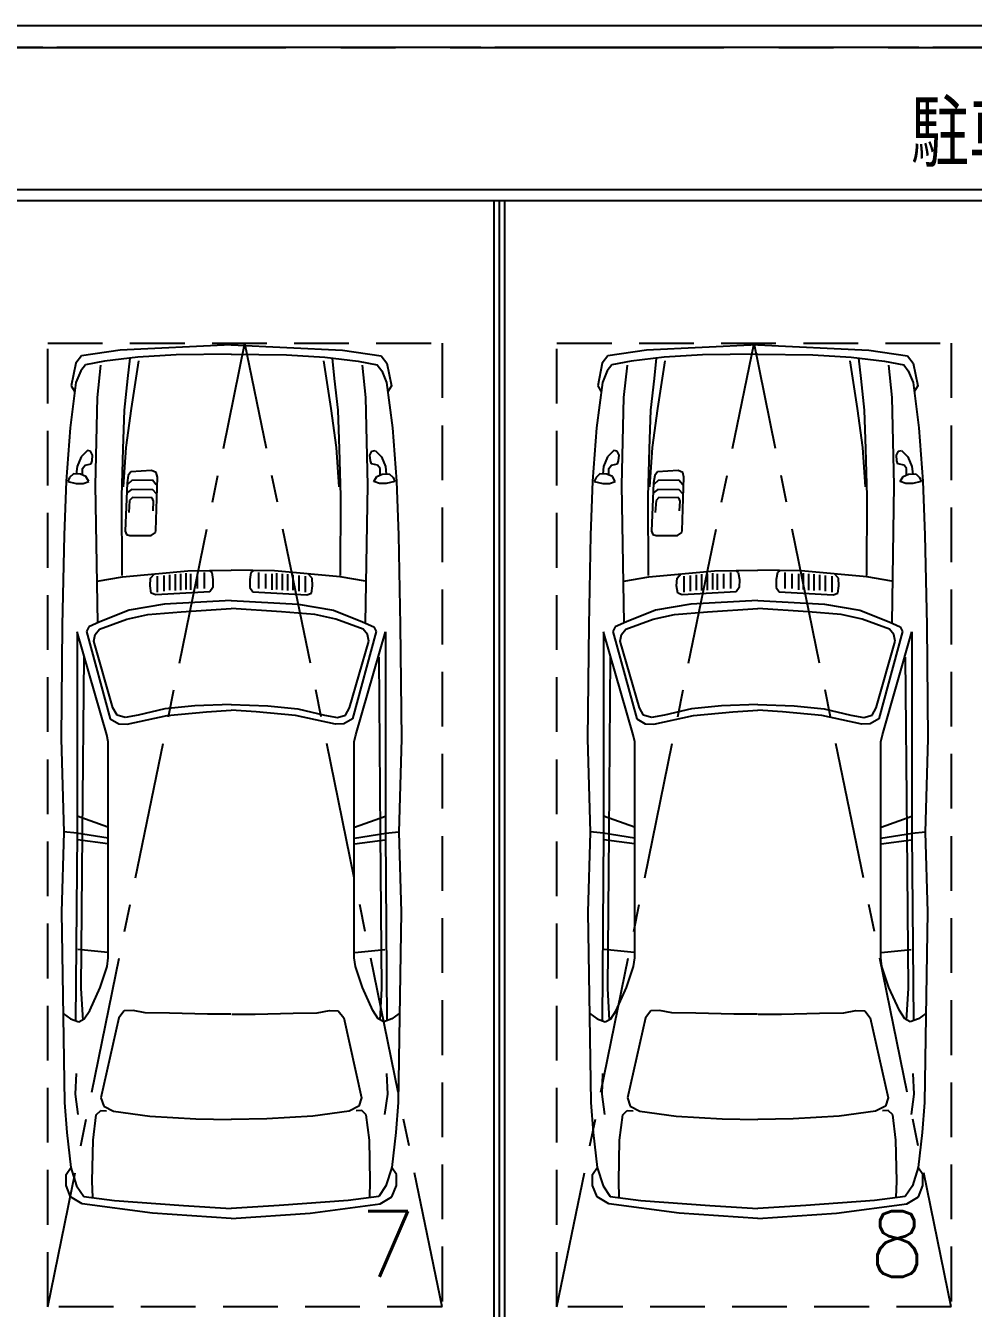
# Model space of a CAD drawing. Header units: millimetres. Extents: x 15495 to 166182, y -39946 to 18307.
# Drawn here: x 46602 to 50929, y -27335 to -21479 of the extents above; entities that cross this region are included whole.
import ezdxf

# ---------------------------------------------------------------- set-up
doc = ezdxf.new("R2010")
doc.units = ezdxf.units.MM
doc.header["$LTSCALE"] = 1000
doc.linetypes.add('CENTER', pattern=[2, 1.25, -0.25, 0.25, -0.25])
doc.linetypes.add('DASHED', pattern=[0.75, 0.5, -0.25])
doc.layers.get('0').update_dxf_attribs({"linetype": 'CONTINUOUS'})
for name, color, linetype in [('1F-A_ELSE-100', 6, 'CONTINUOUS'), ('1F-A_ELSE-50', 6, 'CONTINUOUS'), ('1F-E_GRID-100', 1, 'CENTER'), ('1F-E_GRID-50', 1, 'CENTER'), ('1F-E_TEXT-100', 3, 'CONTINUOUS'), ('1F-H-AREA-50', 1, 'CENTER'), ('1F-H_LINE1-100', 140, 'CONTINUOUS'), ('1F-H_LINE1-50', 140, 'CONTINUOUS'), ('DT_ID', 13, 'CONTINUOUS'), ('E_TEXT', 3, 'CONTINUOUS')]:
    doc.layers.add(name, color=color, linetype=linetype)
doc.styles.add('ROOM', font='romans.shx', dxfattribs={"width": 0.8, "bigfont": 'bigfont.shx'})
doc.styles.get("Standard").update_dxf_attribs({"font": 'txt.shx', "bigfont": 'bigfont.shx'})

# ---------------------------------------------------------------- blocks, each defined once
blk = doc.blocks.new('CAR')
at = {"layer": '1F-H_LINE1-100', "linetype": 'DASHED', "ltscale": 0.5}
for p, q in [((0, -4400), (0, 0)), ((0, 0), (1800, 0)), ((1800, 0), (1800, -4400)), ((1800, -4400), (0, -4400))]:
    blk.add_line(p, q, dxfattribs=at)
at = {"layer": '1F-H_LINE1-100', "linetype": 'CENTER', "ltscale": 0.5}
for p in [(0, -4400), (1800, -4400)]:
    blk.add_line(p, (900, 0), dxfattribs=at)
blk = doc.blocks.new('ROOM')
at = {"layer": 'DT_ID', "flags": 1}
for tag, p in [('室番号', (0, 500)), ('面積', (0, -500)), ('内装制限', (0, -1000)), ('仕上レベル', (0, -1500)), ('スラブレベル', (0, -2000)), ('天井高', (0, -2500)), ('床下地', (0, -3000)), ('床仕上', (0, -3500)), ('巾木高さ', (0, -4000)), ('巾木仕上', (0, -4500)), ('壁下地', (0, -5000)), ('壁仕上', (0, -5500)), ('天井下地', (0, -6000)), ('天井仕上', (0, -6500)), ('見切縁', (0, -7000)), ('備考', (0, -7500))]:
    blk.add_attdef(tag, p, '', height=300, dxfattribs=at)
at = {"layer": 'E_TEXT', "style": 'ROOM', "width": 0.8}
blk.add_attdef('室名', (0, 0), '', height=300, dxfattribs=at)
blk = doc.blocks.new('1F-BLOCK_100')
at = {"layer": '1F-A_ELSE-100'}
blk.add_line((16400, 13100), (25700, 13100), dxfattribs=at)
at = {"layer": '1F-E_GRID-100'}
blk.add_line((34140.32, 13000), (-8809.61, 13000), dxfattribs=at)
at = {"layer": '1F-H_LINE1-100'}
for p, q in [((25700, 12300), (16400, 12300)), ((18725, 6600), (18725, 12300))]:
    blk.add_line(p, q, dxfattribs=at)
at = {"layer": '1F-E_TEXT-100'}
ref = blk.add_blockref('ROOM', (20604.57, 12455.59), dxfattribs=at)
ref.add_attrib('室名', '駐車場', (20604.57, 12455.59), dxfattribs={"height": 300, "style": 'ROOM', "width": 0.8})
at = {"layer": '1F-H_LINE1-100'}
for p in [(16662.5, 11650), (18987.5, 11650)]:
    blk.add_blockref('CAR', p, dxfattribs=at)
at = {"layer": '1F-E_TEXT-100'}
for s, p in [('7', (18087.43, 7387.5)), ('8', (20412.43, 7387.5))]:
    blk.add_text(s, height=300, dxfattribs=at).set_placement(p)
blk = doc.blocks.new('1F-BLOCK_50')
at = {"layer": '1F-A_ELSE-50'}
blk.add_line((16400, 13100), (25700, 13100), dxfattribs=at)
at = {"layer": '1F-E_GRID-50'}
blk.add_line((32453.06, 13000), (-4233.66, 13000), dxfattribs=at)
at = {"layer": '1F-H-AREA-50'}
blk.add_lwpolyline([(500, 13000), (26400, 13000), (26400, 6500), (500, 6500)], close=True, dxfattribs=at)
at = {"layer": '1F-H_LINE1-50'}
for p, q in [((25700, 12350), (16400, 12350)), ((25700, 12300), (16400, 12300)), ((18700, 6600), (18700, 12300)), ((18750, 6600), (18750, 12300))]:
    blk.add_line(p, q, dxfattribs=at)
at = {"layer": '1F-H_LINE1-50', "ltscale": 0.5}
for p, q in [((16992.28, 11618.35), (16816.5, 11591.78)), ((17500.29, 11641.94), (16992.28, 11618.35)), ((17248.73, 11596.76), (17072.95, 11586.54)), ((17500.26, 11599.96), (17248.73, 11596.76)), ((17500.29, 11641.94), (18008.31, 11618.35)), ((17500.33, 11599.96), (17751.86, 11596.76)), ((17751.86, 11596.76), (17927.63, 11586.54)), ((18008.31, 11618.35), (18184.08, 11591.78)), ((19396.2, 11618.35), (19220.43, 11591.78)), ((19904.21, 11641.94), (19396.2, 11618.35)), ((19652.65, 11596.76), (19476.87, 11586.54)), ((19904.18, 11599.96), (19652.65, 11596.76)), ((19904.21, 11641.94), (20412.23, 11618.35)), ((19904.25, 11599.96), (20155.78, 11596.76)), ((20155.78, 11596.76), (20331.56, 11586.54)), ((20412.23, 11618.35), (20588, 11591.78)), ((16789.93, 11559.08), (16769.49, 11454.84)), ((16816.5, 11591.78), (16789.93, 11559.08)), ((16833.81, 11551.8), (16813.37, 11523.18)), ((16921.7, 11568.15), (16833.81, 11551.8)), ((16903.34, 11549.97), (16887.22, 11401.48)), ((17072.95, 11586.54), (16921.7, 11568.15)), ((17028.5, 11489.2), (17038.72, 11581.18)), ((17044.85, 11352.26), (17077.55, 11568.91)), ((17955.74, 11352.26), (17923.04, 11568.91)), ((17927.63, 11586.54), (18078.88, 11568.15)), ((17972.09, 11489.2), (17961.87, 11581.18)), ((18078.88, 11568.15), (18166.77, 11551.8)), ((18097.24, 11549.97), (18113.37, 11401.48)), ((18166.77, 11551.8), (18187.21, 11523.18)), ((18184.08, 11591.78), (18210.65, 11559.08)), ((18210.65, 11559.08), (18231.09, 11454.84)), ((19193.85, 11559.08), (19173.42, 11454.84)), ((19220.43, 11591.78), (19193.85, 11559.08)), ((19237.74, 11551.8), (19217.3, 11523.18)), ((19325.62, 11568.15), (19237.74, 11551.8)), ((19307.26, 11549.97), (19291.14, 11401.48)), ((19476.87, 11586.54), (19325.62, 11568.15)), ((19432.42, 11489.2), (19442.64, 11581.18)), ((19448.77, 11352.26), (19481.47, 11568.91)), ((20359.66, 11352.26), (20326.96, 11568.91)), ((20331.56, 11586.54), (20482.81, 11568.15)), ((20376.01, 11489.2), (20365.79, 11581.18)), ((20482.81, 11568.15), (20570.69, 11551.8)), ((20501.17, 11549.97), (20517.29, 11401.48)), ((20570.69, 11551.8), (20591.13, 11523.18)), ((20588, 11591.78), (20614.57, 11559.08)), ((20614.57, 11559.08), (20635.01, 11454.84)), ((16813.37, 11523.18), (16790.89, 11470.04)), ((17012.15, 11344.08), (17028.5, 11489.2)), ((17988.44, 11344.08), (17972.09, 11489.2)), ((18187.21, 11523.18), (18209.69, 11470.04)), ((19217.3, 11523.18), (19194.81, 11470.04)), ((19416.07, 11344.08), (19432.42, 11489.2)), ((20392.36, 11344.08), (20376.01, 11489.2)), ((20591.13, 11523.18), (20613.62, 11470.04)), ((16790.89, 11470.04), (16764.32, 11263.61)), ((16769.49, 11454.84), (16783.8, 11430.31)), ((18209.69, 11470.04), (18236.27, 11263.61)), ((18231.09, 11454.84), (18216.78, 11430.31)), ((19194.81, 11470.04), (19168.24, 11263.61)), ((19173.42, 11454.84), (19187.72, 11430.31)), ((20613.62, 11470.04), (20640.19, 11263.61)), ((20635.01, 11454.84), (20620.71, 11430.31)), ((16887.22, 11401.48), (16878.36, 11002.06)), ((18113.37, 11401.48), (18122.22, 11002.06)), ((19291.14, 11401.48), (19282.29, 11002.06)), ((20517.29, 11401.48), (20526.14, 11002.06)), ((17006.01, 11168.31), (17012.15, 11344.08)), ((17020.32, 11174.44), (17044.85, 11352.26)), ((17980.27, 11174.44), (17955.74, 11352.26)), ((17994.57, 11168.31), (17988.44, 11344.08)), ((19409.93, 11168.31), (19416.07, 11344.08)), ((19424.24, 11174.44), (19448.77, 11352.26)), ((20384.19, 11174.44), (20359.66, 11352.26)), ((20398.49, 11168.31), (20392.36, 11344.08)), ((16764.32, 11263.61), (16745.93, 11020.38)), ((18236.27, 11263.61), (18254.66, 11020.38)), ((19168.24, 11263.61), (19149.85, 11020.38)), ((20640.19, 11263.61), (20658.58, 11020.38)), ((16814.91, 11130.49), (16796.51, 11087.57)), ((16843.52, 11160.13), (16814.91, 11130.49)), ((16857.83, 11157.06), (16843.52, 11160.13)), ((16867.03, 11138.67), (16857.83, 11157.06)), ((16864.98, 11113.12), (16867.03, 11138.67)), ((16999.88, 10951.65), (17006.01, 11168.31)), ((17008.06, 10994.57), (17020.32, 11174.44)), ((17992.53, 10994.57), (17980.27, 11174.44)), ((18000.7, 10951.65), (17994.57, 11168.31)), ((18133.56, 11138.67), (18142.76, 11157.06)), ((18135.6, 11113.12), (18133.56, 11138.67)), ((18142.76, 11157.06), (18157.06, 11160.13)), ((18157.06, 11160.13), (18185.68, 11130.49)), ((18185.68, 11130.49), (18204.07, 11087.57)), ((19218.83, 11130.49), (19200.43, 11087.57)), ((19247.44, 11160.13), (19218.83, 11130.49)), ((19261.75, 11157.06), (19247.44, 11160.13)), ((19270.95, 11138.67), (19261.75, 11157.06)), ((19268.9, 11113.12), (19270.95, 11138.67)), ((19403.8, 10951.65), (19409.93, 11168.31)), ((19411.98, 10994.57), (19424.24, 11174.44)), ((20396.45, 10994.57), (20384.19, 11174.44)), ((20404.63, 10951.65), (20398.49, 11168.31)), ((20537.48, 11138.67), (20546.68, 11157.06)), ((20539.52, 11113.12), (20537.48, 11138.67)), ((20546.68, 11157.06), (20560.99, 11160.13)), ((20560.99, 11160.13), (20589.6, 11130.49)), ((20589.6, 11130.49), (20607.99, 11087.57)), ((16796.51, 11087.57), (16792.42, 11052.82)), ((16821.04, 11078.37), (16832.28, 11092.68)), ((16821.04, 11050.78), (16821.04, 11078.37)), ((16832.28, 11092.68), (16859.87, 11098.81)), ((16859.87, 11098.81), (16864.98, 11113.12)), ((18140.71, 11098.81), (18135.6, 11113.12)), ((18168.31, 11092.68), (18140.71, 11098.81)), ((18179.55, 11078.37), (18168.31, 11092.68)), ((18179.55, 11050.78), (18179.55, 11078.37)), ((18204.07, 11087.57), (18208.16, 11052.82)), ((19200.43, 11087.57), (19196.35, 11052.82)), ((19224.96, 11078.37), (19236.2, 11092.68)), ((19224.96, 11050.78), (19224.96, 11078.37)), ((19236.2, 11092.68), (19263.8, 11098.81)), ((19263.8, 11098.81), (19268.9, 11113.12)), ((20544.63, 11098.81), (20539.52, 11113.12)), ((20572.23, 11092.68), (20544.63, 11098.81)), ((20583.47, 11078.37), (20572.23, 11092.68)), ((20583.47, 11050.78), (20583.47, 11078.37)), ((20607.99, 11087.57), (20612.08, 11052.82)), ((16745.93, 11020.38), (16736.73, 10773.07)), ((16761.77, 11037.49), (16753.59, 11018.08)), ((16753.59, 11018.08), (16792.42, 11009.9)), ((16779.14, 11053.85), (16761.77, 11037.49)), ((16811.84, 11051.8), (16779.14, 11053.85)), ((16836.37, 11041.58), (16811.84, 11051.8)), ((16824.11, 11009.9), (16849.65, 11018.08)), ((16849.65, 11018.08), (16836.37, 11041.58)), ((17024.92, 11011.95), (17015.72, 10792.23)), ((17030.03, 11046.69), (17024.92, 11011.95)), ((17045.36, 11023.19), (17027.99, 11005.81)), ((17042.29, 11062.02), (17030.03, 11046.69)), ((17136.31, 11068.15), (17042.29, 11062.02)), ((17140.4, 11024.21), (17045.36, 11023.19)), ((17157.77, 11059.98), (17136.31, 11068.15)), ((17157.77, 11002.75), (17140.4, 11024.21)), ((17155.73, 10795.29), (17162.88, 11038.52)), ((17162.88, 11038.52), (17157.77, 11059.98)), ((18150.93, 11018.08), (18164.22, 11041.58)), ((18176.48, 11009.9), (18150.93, 11018.08)), ((18164.22, 11041.58), (18188.74, 11051.8)), ((18188.74, 11051.8), (18221.45, 11053.85)), ((18247, 11018.08), (18208.16, 11009.9)), ((18221.45, 11053.85), (18238.82, 11037.49)), ((18238.82, 11037.49), (18247, 11018.08)), ((18254.66, 11020.38), (18263.86, 10773.07)), ((19149.85, 11020.38), (19140.65, 10773.07)), ((19165.69, 11037.49), (19157.51, 11018.08)), ((19157.51, 11018.08), (19196.35, 11009.9)), ((19183.06, 11053.85), (19165.69, 11037.49)), ((19215.76, 11051.8), (19183.06, 11053.85)), ((19240.29, 11041.58), (19215.76, 11051.8)), ((19228.03, 11009.9), (19253.58, 11018.08)), ((19253.58, 11018.08), (19240.29, 11041.58)), ((19428.84, 11011.95), (19419.64, 10792.23)), ((19433.95, 11046.69), (19428.84, 11011.95)), ((19449.28, 11023.19), (19431.91, 11005.81)), ((19446.21, 11062.02), (19433.95, 11046.69)), ((19540.23, 11068.15), (19446.21, 11062.02)), ((19544.32, 11024.21), (19449.28, 11023.19)), ((19561.7, 11059.98), (19540.23, 11068.15)), ((19561.7, 11002.75), (19544.32, 11024.21)), ((19559.65, 10795.29), (19566.81, 11038.52)), ((19566.81, 11038.52), (19561.7, 11059.98)), ((20554.85, 11018.08), (20568.14, 11041.58)), ((20580.4, 11009.9), (20554.85, 11018.08)), ((20568.14, 11041.58), (20592.67, 11051.8)), ((20592.67, 11051.8), (20625.37, 11053.85)), ((20650.92, 11018.08), (20612.08, 11009.9)), ((20625.37, 11053.85), (20642.74, 11037.49)), ((20642.74, 11037.49), (20650.92, 11018.08)), ((20658.58, 11020.38), (20667.78, 10773.07)), ((16792.42, 11009.9), (16824.11, 11009.9)), ((16878.36, 11002.06), (16888.71, 10373.37)), ((17044.34, 10982.31), (17025.94, 10969.02)), ((17141.42, 10981.29), (17044.34, 10982.31)), ((17158.8, 10961.87), (17141.42, 10981.29)), ((18122.22, 11002.06), (18111.87, 10373.37)), ((18208.16, 11009.9), (18176.48, 11009.9)), ((19196.35, 11009.9), (19228.03, 11009.9)), ((19282.29, 11002.06), (19292.63, 10373.37)), ((19448.26, 10982.31), (19429.86, 10969.02)), ((19545.34, 10981.29), (19448.26, 10982.31)), ((19562.72, 10961.87), (19545.34, 10981.29)), ((20526.14, 11002.06), (20515.8, 10373.37)), ((20612.08, 11009.9), (20580.4, 11009.9)), ((17001.93, 10589.88), (16999.88, 10951.65)), ((17036.16, 10932.23), (17032.07, 10877.05)), ((17048.42, 10945.52), (17036.16, 10932.23)), ((17139.38, 10944.5), (17048.42, 10945.52)), ((17145.51, 10929.17), (17139.38, 10944.5)), ((17143.47, 10884.2), (17145.51, 10929.17)), ((17998.66, 10589.88), (18000.7, 10951.65)), ((19405.85, 10589.88), (19403.8, 10951.65)), ((19440.08, 10932.23), (19436, 10877.05)), ((19452.35, 10945.52), (19440.08, 10932.23)), ((19543.3, 10944.5), (19452.35, 10945.52)), ((19549.43, 10929.17), (19543.3, 10944.5)), ((19547.39, 10884.2), (19549.43, 10929.17)), ((20402.58, 10589.88), (20404.63, 10951.65)), ((17015.72, 10792.23), (17021.85, 10776.9)), ((17021.85, 10776.9), (17037.18, 10772.81)), ((17134.27, 10772.81), (17153.69, 10785.07)), ((17153.69, 10785.07), (17155.73, 10795.29)), ((19419.64, 10792.23), (19425.78, 10776.9)), ((19425.78, 10776.9), (19441.1, 10772.81)), ((19538.19, 10772.81), (19557.61, 10785.07)), ((19557.61, 10785.07), (19559.65, 10795.29)), ((16736.73, 10773.07), (16728.55, 10362.24)), ((17037.18, 10772.81), (17134.27, 10772.81)), ((18263.86, 10773.07), (18272.03, 10362.24)), ((19140.65, 10773.07), (19132.47, 10362.24)), ((19441.1, 10772.81), (19538.19, 10772.81)), ((20667.78, 10773.07), (20675.96, 10362.24)), ((17002.76, 10583.05), (17302.59, 10610.42)), ((17302.59, 10610.42), (17500.13, 10613.89)), ((17375.96, 10603.16), (17375.96, 10529.58)), ((17398.96, 10612.87), (17410.71, 10603.67)), ((17410.71, 10603.67), (17416.33, 10570.46)), ((17698, 10610.42), (17500.46, 10613.89)), ((17589.88, 10603.67), (17584.26, 10570.46)), ((17601.63, 10612.87), (17589.88, 10603.67)), ((17624.62, 10603.16), (17624.62, 10529.58)), ((17997.83, 10583.05), (17698, 10610.42)), ((19406.68, 10583.05), (19706.51, 10610.42)), ((19706.51, 10610.42), (19904.05, 10613.89)), ((19779.88, 10603.16), (19779.88, 10529.58)), ((19802.88, 10612.87), (19814.63, 10603.67)), ((19814.63, 10603.67), (19820.25, 10570.46)), ((20101.92, 10610.42), (19904.38, 10613.89)), ((19993.8, 10603.67), (19988.18, 10570.46)), ((20005.55, 10612.87), (19993.8, 10603.67)), ((20028.55, 10603.16), (20028.55, 10529.58)), ((20401.75, 10583.05), (20101.92, 10610.42)), ((16888.18, 10563.4), (17002.76, 10583.05)), ((17129.67, 10541.85), (17131.71, 10577.61)), ((17131.71, 10577.61), (17151.13, 10598.05)), ((17162.37, 10585.79), (17162.37, 10513.23)), ((17192.01, 10588.86), (17192.01, 10518.34)), ((17218.58, 10591.92), (17218.58, 10522.43)), ((17244.13, 10594.99), (17244.13, 10520.39)), ((17268.66, 10597.03), (17268.66, 10522.43)), ((17293.18, 10600.1), (17293.18, 10525.5)), ((17314.64, 10597.03), (17314.64, 10523.45)), ((17344.28, 10597.03), (17344.28, 10529.58)), ((17416.33, 10570.46), (17415.82, 10535.2)), ((17584.26, 10570.46), (17584.77, 10535.2)), ((17656.3, 10597.03), (17656.3, 10529.58)), ((17685.94, 10597.03), (17685.94, 10523.45)), ((17707.4, 10600.1), (17707.4, 10525.5)), ((17731.93, 10597.03), (17731.93, 10522.43)), ((17756.46, 10594.99), (17756.46, 10520.39)), ((17782.01, 10591.92), (17782.01, 10522.43)), ((17808.58, 10588.86), (17808.58, 10518.34)), ((17838.21, 10585.79), (17838.21, 10513.23)), ((17868.87, 10577.61), (17849.45, 10598.05)), ((17870.92, 10541.85), (17868.87, 10577.61)), ((18112.4, 10563.4), (17997.83, 10583.05)), ((19292.11, 10563.4), (19406.68, 10583.05)), ((19533.59, 10541.85), (19535.64, 10577.61)), ((19535.64, 10577.61), (19555.05, 10598.05)), ((19566.29, 10585.79), (19566.29, 10513.23)), ((19595.93, 10588.86), (19595.93, 10518.34)), ((19622.5, 10591.92), (19622.5, 10522.43)), ((19648.05, 10594.99), (19648.05, 10520.39)), ((19672.58, 10597.03), (19672.58, 10522.43)), ((19697.1, 10600.1), (19697.1, 10525.5)), ((19718.57, 10597.03), (19718.57, 10523.45)), ((19748.2, 10597.03), (19748.2, 10529.58)), ((19820.25, 10570.46), (19819.74, 10535.2)), ((19988.18, 10570.46), (19988.69, 10535.2)), ((20060.23, 10597.03), (20060.23, 10529.58)), ((20089.86, 10597.03), (20089.86, 10523.45)), ((20111.32, 10600.1), (20111.32, 10525.5)), ((20135.85, 10597.03), (20135.85, 10522.43)), ((20160.38, 10594.99), (20160.38, 10520.39)), ((20185.93, 10591.92), (20185.93, 10522.43)), ((20212.5, 10588.86), (20212.5, 10518.34)), ((20242.13, 10585.79), (20242.13, 10513.23)), ((20272.79, 10577.61), (20253.38, 10598.05)), ((20274.84, 10541.85), (20272.79, 10577.61)), ((20516.32, 10563.4), (20401.75, 10583.05)), ((17134.78, 10508.12), (17129.67, 10541.85)), ((17155.22, 10500.97), (17134.78, 10508.12)), ((17402.53, 10515.28), (17155.22, 10500.97)), ((17415.82, 10535.2), (17402.53, 10515.28)), ((17584.77, 10535.2), (17598.05, 10515.28)), ((17598.05, 10515.28), (17845.37, 10500.97)), ((17845.37, 10500.97), (17865.81, 10508.12)), ((17865.81, 10508.12), (17870.92, 10541.85)), ((19538.7, 10508.12), (19533.59, 10541.85)), ((19559.14, 10500.97), (19538.7, 10508.12)), ((19806.45, 10515.28), (19559.14, 10500.97)), ((19819.74, 10535.2), (19806.45, 10515.28)), ((19988.69, 10535.2), (20001.97, 10515.28)), ((20001.97, 10515.28), (20249.29, 10500.97)), ((20249.29, 10500.97), (20269.73, 10508.12)), ((20269.73, 10508.12), (20274.84, 10541.85)), ((17033.35, 10431.22), (16900.5, 10378.08)), ((17194.82, 10457.79), (17033.35, 10431.22)), ((17500.26, 10475.04), (17194.82, 10457.79)), ((17270.7, 10424.07), (17500.29, 10439)), ((17729.89, 10424.07), (17500.29, 10439)), ((17500.33, 10475.04), (17805.77, 10457.79)), ((17805.77, 10457.79), (17967.24, 10431.22)), ((17967.24, 10431.22), (18100.09, 10378.08)), ((19437.27, 10431.22), (19304.42, 10378.08)), ((19598.74, 10457.79), (19437.27, 10431.22)), ((19904.18, 10475.04), (19598.74, 10457.79)), ((19674.62, 10424.07), (19904.21, 10439)), ((20133.81, 10424.07), (19904.22, 10439)), ((19904.25, 10475.04), (20209.69, 10457.79)), ((20209.69, 10457.79), (20371.16, 10431.22)), ((20371.16, 10431.22), (20504.01, 10378.08)), ((16900.5, 10378.08), (16849.4, 10355.6)), ((16898.71, 10344.35), (17023.39, 10389.32)), ((17023.39, 10389.32), (17119.45, 10411.8)), ((17119.45, 10411.8), (17270.7, 10424.07)), ((17881.14, 10411.8), (17729.89, 10424.07)), ((17977.2, 10389.32), (17881.14, 10411.8)), ((18101.88, 10344.35), (17977.2, 10389.32)), ((18100.09, 10378.08), (18151.19, 10355.6)), ((19304.42, 10378.08), (19253.32, 10355.6)), ((19302.63, 10344.35), (19427.31, 10389.32)), ((19427.31, 10389.32), (19523.37, 10411.8)), ((19523.37, 10411.8), (19674.62, 10424.07)), ((20285.06, 10411.8), (20133.81, 10424.07)), ((20381.12, 10389.32), (20285.06, 10411.8)), ((20505.8, 10344.35), (20381.12, 10389.32)), ((20504.01, 10378.08), (20555.11, 10355.6)), ((16728.55, 10362.24), (16723.44, 9843.09)), ((16931.35, 9862.25), (16796.45, 10332.35)), ((16796.45, 10332.35), (16796.45, 9412.59)), ((16849.4, 10355.6), (16839.18, 10333.11)), ((16839.18, 10333.11), (16947.51, 9934.55)), ((16872.14, 10289.17), (16878.27, 10319.83)), ((16878.27, 10319.83), (16898.71, 10344.35)), ((18161.41, 10333.11), (18053.08, 9934.55)), ((18069.24, 9862.25), (18204.14, 10332.35)), ((18122.32, 10319.83), (18101.88, 10344.35)), ((18128.45, 10289.17), (18122.32, 10319.83)), ((18151.19, 10355.6), (18161.41, 10333.11)), ((18204.14, 10332.35), (18204.14, 9412.59)), ((18272.03, 10362.24), (18277.14, 9843.09)), ((19132.47, 10362.24), (19127.36, 9843.09)), ((19335.27, 9862.25), (19200.37, 10332.35)), ((19200.37, 10332.35), (19200.37, 9412.59)), ((19253.32, 10355.6), (19243.1, 10333.11)), ((19243.1, 10333.11), (19351.43, 9934.55)), ((19276.06, 10289.17), (19282.19, 10319.83)), ((19282.19, 10319.83), (19302.63, 10344.35)), ((20565.33, 10333.11), (20457, 9934.55)), ((20473.16, 9862.25), (20608.06, 10332.35)), ((20526.24, 10319.83), (20505.8, 10344.35)), ((20532.37, 10289.17), (20526.24, 10319.83)), ((20555.11, 10355.6), (20565.33, 10333.11)), ((20608.06, 10332.35), (20608.06, 9412.59)), ((20675.96, 10362.24), (20681.07, 9843.09)), ((16960.03, 9984.62), (16872.14, 10289.17)), ((18040.56, 9984.62), (18128.45, 10289.17)), ((19363.95, 9984.62), (19276.06, 10289.17)), ((20444.48, 9984.62), (20532.37, 10289.17)), ((16827.11, 10216.87), (16819.95, 9413.61)), ((18173.48, 10216.87), (18180.63, 9413.61)), ((19231.03, 10216.87), (19223.88, 9413.61)), ((20577.4, 10216.87), (20584.55, 9413.61)), ((16978.42, 9951.92), (16960.03, 9984.62)), ((17197.12, 9980.54), (17074.48, 9951.92)), ((17334.06, 9994.84), (17197.12, 9980.54)), ((17207.08, 9950.9), (17386.95, 9967.25)), ((17500.29, 10000.41), (17334.06, 9994.84)), ((17386.95, 9967.25), (17500.13, 9973.89)), ((17500.29, 10000.41), (17666.52, 9994.84)), ((17613.64, 9967.25), (17500.46, 9973.89)), ((17793.5, 9950.9), (17613.64, 9967.25)), ((17666.52, 9994.84), (17803.47, 9980.54)), ((17803.47, 9980.54), (17926.1, 9951.92)), ((18022.17, 9951.92), (18040.56, 9984.62)), ((19382.34, 9951.92), (19363.95, 9984.62)), ((19601.04, 9980.54), (19478.41, 9951.92)), ((19737.98, 9994.84), (19601.04, 9980.54)), ((19611, 9950.9), (19790.87, 9967.25)), ((19904.21, 10000.41), (19737.98, 9994.84)), ((19790.87, 9967.25), (19904.05, 9973.89)), ((19904.21, 10000.41), (20070.45, 9994.84)), ((20017.56, 9967.25), (19904.38, 9973.89)), ((20197.42, 9950.9), (20017.56, 9967.25)), ((20070.45, 9994.84), (20207.39, 9980.54)), ((20207.39, 9980.54), (20330.02, 9951.92)), ((20426.09, 9951.92), (20444.48, 9984.62)), ((16947.51, 9934.55), (16986.34, 9912.07)), ((17015.21, 9941.7), (16978.42, 9951.92)), ((16986.34, 9912.07), (17025.18, 9910.02)), ((17074.48, 9951.92), (17015.21, 9941.7)), ((17025.18, 9910.02), (17207.08, 9950.9)), ((17975.41, 9910.02), (17793.5, 9950.9)), ((17926.1, 9951.92), (17985.38, 9941.7)), ((18014.25, 9912.07), (17975.41, 9910.02)), ((17985.38, 9941.7), (18022.17, 9951.92)), ((18053.08, 9934.55), (18014.25, 9912.07)), ((19351.43, 9934.55), (19390.26, 9912.07)), ((19419.13, 9941.7), (19382.34, 9951.92)), ((19390.26, 9912.07), (19429.1, 9910.02)), ((19478.41, 9951.92), (19419.13, 9941.7)), ((19429.1, 9910.02), (19611, 9950.9)), ((20379.33, 9910.02), (20197.42, 9950.9)), ((20330.02, 9951.92), (20389.3, 9941.7)), ((20418.17, 9912.07), (20379.33, 9910.02)), ((20389.3, 9941.7), (20426.09, 9951.92)), ((20457, 9934.55), (20418.17, 9912.07)), ((16723.44, 9843.09), (16735.71, 9417.95)), ((16938.5, 9829.54), (16931.35, 9862.25)), ((18062.09, 9829.54), (18069.24, 9862.25)), ((18277.14, 9843.09), (18264.88, 9417.95)), ((19127.36, 9843.09), (19139.63, 9417.95)), ((19342.42, 9829.54), (19335.27, 9862.25)), ((20466.01, 9829.54), (20473.16, 9862.25)), ((20681.07, 9843.09), (20668.8, 9417.95)), ((16938.5, 8844.38), (16938.5, 9829.54)), ((18062.09, 8844.38), (18062.09, 9829.54)), ((19342.42, 8844.38), (19342.42, 9829.54)), ((20466.01, 8844.38), (20466.01, 9829.54)), ((16936.97, 9440.18), (16795.94, 9491.28)), ((18063.62, 9440.18), (18204.65, 9491.28)), ((19340.89, 9440.18), (19199.86, 9491.28)), ((20467.54, 9440.18), (20608.57, 9491.28)), ((16735.71, 9417.95), (16724.46, 9052.09)), ((16795.94, 9412.59), (16734.62, 9418.72)), ((16796.45, 9412.59), (16789.3, 8556.19)), ((16937.99, 9390.1), (16793.89, 9412.59)), ((16936.97, 9363.53), (16797.98, 9382.95)), ((16819.95, 9413.61), (16813.82, 8704.37)), ((18062.6, 9390.1), (18206.69, 9412.59)), ((18063.62, 9363.53), (18202.6, 9382.95)), ((18180.63, 9413.61), (18186.76, 8704.37)), ((18204.14, 9412.59), (18211.29, 8556.19)), ((18204.65, 9412.59), (18265.97, 9418.72)), ((18264.88, 9417.95), (18276.12, 9052.09)), ((19139.63, 9417.95), (19128.39, 9052.09)), ((19199.86, 9412.59), (19138.54, 9418.72)), ((19200.37, 9412.59), (19193.22, 8556.19)), ((19341.91, 9390.1), (19197.81, 9412.59)), ((19340.89, 9363.53), (19201.9, 9382.95)), ((19223.88, 9413.61), (19217.74, 8704.37)), ((20466.52, 9390.1), (20610.61, 9412.59)), ((20467.54, 9363.53), (20606.53, 9382.95)), ((20584.55, 9413.61), (20590.69, 8704.37)), ((20608.06, 9412.59), (20615.21, 8556.19)), ((20608.57, 9412.59), (20669.89, 9418.72)), ((20668.8, 9417.95), (20680.04, 9052.09)), ((16724.46, 9052.09), (16732.64, 8575.86)), ((18276.12, 9052.09), (18267.95, 8575.86)), ((19128.39, 9052.09), (19136.56, 8575.86)), ((20680.04, 9052.09), (20671.87, 8575.86)), ((16936.46, 8867.88), (16799.51, 8881.17)), ((16933.39, 8803.5), (16938.5, 8844.38)), ((18067.2, 8803.5), (18062.09, 8844.38)), ((18064.13, 8867.88), (18201.07, 8881.17)), ((19340.38, 8867.88), (19203.44, 8881.17)), ((19337.31, 8803.5), (19342.42, 8844.38)), ((20471.12, 8803.5), (20466.01, 8844.38)), ((20468.05, 8867.88), (20604.99, 8881.17)), ((16901.71, 8708.46), (16933.39, 8803.5)), ((18098.88, 8708.46), (18067.2, 8803.5)), ((19305.63, 8708.46), (19337.31, 8803.5)), ((20502.8, 8708.46), (20471.12, 8803.5)), ((16813.82, 8704.37), (16822, 8559.25)), ((16853.68, 8603.2), (16901.71, 8708.46)), ((18146.91, 8603.2), (18098.88, 8708.46)), ((18186.76, 8704.37), (18178.59, 8559.25)), ((19217.74, 8704.37), (19225.92, 8559.25)), ((19257.6, 8603.2), (19305.63, 8708.46)), ((20550.83, 8603.2), (20502.8, 8708.46)), ((20590.69, 8704.37), (20582.51, 8559.25)), ((16732.64, 8575.86), (16738.77, 8183.43)), ((16733.09, 8589.91), (16766.81, 8565.38)), ((16766.81, 8565.38), (16803.6, 8552.1)), ((16803.6, 8552.1), (16829.15, 8565.38)), ((16829.15, 8565.38), (16853.68, 8603.2)), ((16987.04, 8570.49), (16905.29, 8204.63)), ((17011.57, 8601.15), (16987.04, 8570.49)), ((17052.45, 8603.2), (17011.57, 8601.15)), ((17107.63, 8592.98), (17052.45, 8603.2)), ((17218.01, 8590.93), (17107.63, 8592.98)), ((17391.74, 8586.85), (17218.01, 8590.93)), ((17498.54, 8586.08), (17391.74, 8586.85)), ((17502.04, 8586.08), (17608.85, 8586.85)), ((17608.85, 8586.85), (17782.58, 8590.93)), ((17782.58, 8590.93), (17892.95, 8592.98)), ((17892.95, 8592.98), (17948.14, 8603.2)), ((17948.14, 8603.2), (17989.02, 8601.15)), ((17989.02, 8601.15), (18013.54, 8570.49)), ((18013.54, 8570.49), (18095.3, 8204.63)), ((18171.44, 8565.38), (18146.91, 8603.2)), ((18196.98, 8552.1), (18171.44, 8565.38)), ((18233.77, 8565.38), (18196.98, 8552.1)), ((18267.5, 8589.91), (18233.77, 8565.38)), ((18267.95, 8575.86), (18261.81, 8183.43)), ((19136.56, 8575.86), (19142.69, 8183.43)), ((19137.01, 8589.91), (19170.73, 8565.38)), ((19170.73, 8565.38), (19207.52, 8552.1)), ((19207.52, 8552.1), (19233.07, 8565.38)), ((19233.07, 8565.38), (19257.6, 8603.2)), ((19390.97, 8570.49), (19309.21, 8204.63)), ((19415.49, 8601.15), (19390.97, 8570.49)), ((19456.37, 8603.2), (19415.49, 8601.15)), ((19511.56, 8592.98), (19456.37, 8603.2)), ((19621.93, 8590.93), (19511.56, 8592.98)), ((19795.66, 8586.85), (19621.93, 8590.93)), ((19902.46, 8586.08), (19795.66, 8586.85)), ((19905.96, 8586.08), (20012.77, 8586.85)), ((20012.77, 8586.85), (20186.5, 8590.93)), ((20186.5, 8590.93), (20296.87, 8592.98)), ((20296.87, 8592.98), (20352.06, 8603.2)), ((20352.06, 8603.2), (20392.94, 8601.15)), ((20392.94, 8601.15), (20417.46, 8570.49)), ((20417.46, 8570.49), (20499.22, 8204.63)), ((20575.36, 8565.38), (20550.83, 8603.2)), ((20600.91, 8552.1), (20575.36, 8565.38)), ((20637.7, 8565.38), (20600.91, 8552.1)), ((20671.42, 8589.91), (20637.7, 8565.38)), ((20671.87, 8575.86), (20665.74, 8183.43)), ((16791.85, 8315), (16787.76, 8220.99)), ((18208.74, 8315), (18212.82, 8220.99)), ((19195.77, 8315), (19191.68, 8220.99)), ((20612.66, 8315), (20616.75, 8220.99)), ((16787.76, 8220.99), (16800.03, 8129.01)), ((16905.29, 8204.63), (16917.55, 8165.8)), ((18095.3, 8204.63), (18083.04, 8165.8)), ((18212.82, 8220.99), (18200.56, 8129.01)), ((19191.68, 8220.99), (19203.95, 8129.01)), ((19309.21, 8204.63), (19321.47, 8165.8)), ((20499.22, 8204.63), (20486.96, 8165.8)), ((20616.75, 8220.99), (20604.48, 8129.01)), ((16738.77, 8183.43), (16748.99, 8046.49)), ((16883.83, 8126.96), (16904.26, 8147.4)), ((16904.26, 8147.4), (16930.84, 8145.36)), ((16917.55, 8165.8), (16962.52, 8143.32)), ((16962.52, 8143.32), (17128.07, 8120.83)), ((18038.07, 8143.32), (17872.51, 8120.83)), ((18083.04, 8165.8), (18038.07, 8143.32)), ((18096.32, 8147.4), (18069.75, 8145.36)), ((18116.76, 8126.96), (18096.32, 8147.4)), ((18261.81, 8183.43), (18251.59, 8046.49)), ((19142.69, 8183.43), (19152.91, 8046.49)), ((19287.75, 8126.96), (19308.19, 8147.4)), ((19308.19, 8147.4), (19334.76, 8145.36)), ((19321.47, 8165.8), (19366.44, 8143.32)), ((19366.44, 8143.32), (19531.99, 8120.83)), ((20441.99, 8143.32), (20276.43, 8120.83)), ((20486.96, 8165.8), (20441.99, 8143.32)), ((20500.24, 8147.4), (20473.67, 8145.36)), ((20520.68, 8126.96), (20500.24, 8147.4)), ((20665.74, 8183.43), (20655.52, 8046.49)), ((16869.52, 8010.46), (16883.83, 8126.96)), ((17128.07, 8120.83), (17338.6, 8108.57)), ((17338.6, 8108.57), (17500.29, 8104.96)), ((17661.99, 8108.57), (17500.29, 8104.96)), ((17872.51, 8120.83), (17661.99, 8108.57)), ((18131.07, 8010.46), (18116.76, 8126.96)), ((19273.44, 8010.46), (19287.75, 8126.96)), ((19531.99, 8120.83), (19742.52, 8108.57)), ((19742.52, 8108.57), (19904.21, 8104.96)), ((20065.91, 8108.57), (19904.21, 8104.96)), ((20276.43, 8120.83), (20065.91, 8108.57)), ((20534.99, 8010.46), (20520.68, 8126.96)), ((16748.99, 8046.49), (16767.39, 7887.06)), ((18251.59, 8046.49), (18233.2, 7887.06)), ((19152.91, 8046.49), (19171.31, 7887.06)), ((20655.52, 8046.49), (20637.12, 7887.06)), ((16865.43, 7824.47), (16869.52, 8010.46)), ((18135.16, 7824.47), (18131.07, 8010.46)), ((19269.35, 7824.47), (19273.44, 8010.46)), ((20539.08, 7824.47), (20534.99, 8010.46)), ((16746.37, 7855.13), (16768.86, 7887.83)), ((16746.37, 7804.03), (16746.37, 7855.13)), ((16767.39, 7887.06), (16793.96, 7803.26)), ((18233.2, 7887.06), (18206.63, 7803.26)), ((18254.21, 7855.13), (18231.73, 7887.83)), ((18254.21, 7804.03), (18254.21, 7855.13)), ((19150.29, 7855.13), (19172.78, 7887.83)), ((19150.29, 7804.03), (19150.29, 7855.13)), ((19171.31, 7887.06), (19197.88, 7803.26)), ((20637.12, 7887.06), (20610.55, 7803.26)), ((20658.13, 7855.13), (20635.65, 7887.83)), ((20658.13, 7804.03), (20658.13, 7855.13)), ((16766.81, 7752.93), (16746.37, 7804.03)), ((16793.96, 7803.26), (16826.66, 7754.21)), ((16867.47, 7748.84), (16865.43, 7824.47)), ((18133.11, 7748.84), (18135.16, 7824.47)), ((18206.63, 7803.26), (18173.93, 7754.21)), ((18233.77, 7752.93), (18254.21, 7804.03)), ((19170.73, 7752.93), (19150.29, 7804.03)), ((19197.88, 7803.26), (19230.58, 7754.21)), ((19271.4, 7748.84), (19269.35, 7824.47)), ((20537.03, 7748.84), (20539.08, 7824.47)), ((20610.55, 7803.26), (20577.85, 7754.21)), ((20637.7, 7752.93), (20658.13, 7804.03)), ((16819.95, 7720.23), (16766.81, 7752.93)), ((16826.66, 7754.21), (16966.67, 7735.81)), ((16966.67, 7735.81), (17281.43, 7713.33)), ((18033.92, 7735.81), (17719.16, 7713.33)), ((18173.93, 7754.21), (18033.92, 7735.81)), ((18180.63, 7720.23), (18233.77, 7752.93)), ((19223.88, 7720.23), (19170.73, 7752.93)), ((19230.58, 7754.21), (19370.59, 7735.81)), ((19370.59, 7735.81), (19685.35, 7713.33)), ((20437.84, 7735.81), (20123.08, 7713.33)), ((20577.85, 7754.21), (20437.84, 7735.81)), ((20584.55, 7720.23), (20637.7, 7752.93)), ((17140.85, 7677.3), (16819.95, 7720.23)), ((17500.3, 7653.59), (17140.85, 7677.3)), ((17281.43, 7713.33), (17500.29, 7699.03)), ((17500.29, 7653.59), (17859.74, 7677.3)), ((17719.16, 7713.33), (17500.3, 7699.03)), ((17859.74, 7677.3), (18180.63, 7720.23)), ((19544.77, 7677.3), (19223.88, 7720.23)), ((19904.22, 7653.59), (19544.77, 7677.3)), ((19685.35, 7713.33), (19904.21, 7699.03)), ((19904.21, 7653.59), (20263.66, 7677.3)), ((20123.08, 7713.33), (19904.22, 7699.03)), ((20263.66, 7677.3), (20584.55, 7720.23))]:
    blk.add_line(p, q, dxfattribs=at)

msp = doc.modelspace()

# ---------------------------------------------------------------- block references
for name in ['1F-BLOCK_100', '1F-BLOCK_50']:
    msp.add_blockref(name, (30040.7, -34578.7))

doc.saveas('drawing.dxf')
